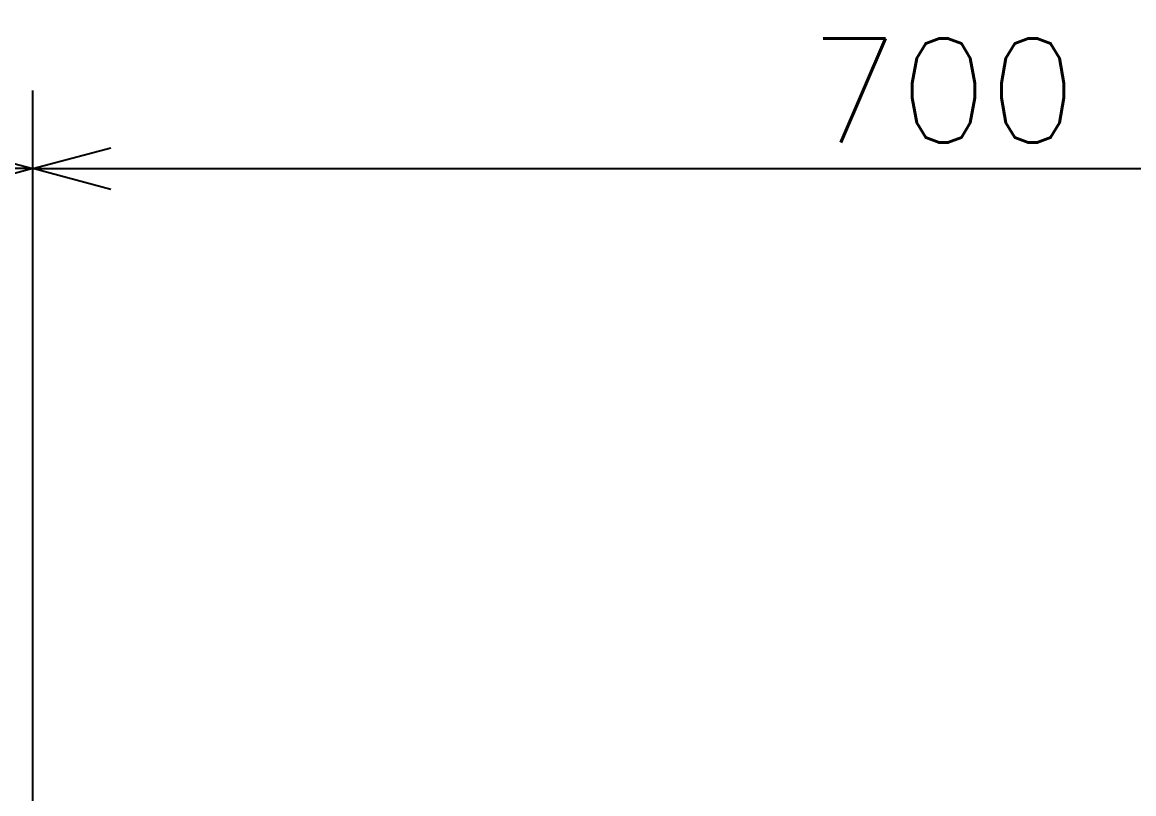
# Model space of a CAD drawing. Header units: millimetres. Extents: x -116965 to 323937, y 291661 to 566926.
# Drawn here: x -47835.9 to -47408.8, y 318873.1 to 319169.6 of the extents above; entities that cross this region are included whole.
import ezdxf

# ---------------------------------------------------------------- set-up
doc = ezdxf.new("R2010")
doc.units = ezdxf.units.MM
doc.header["$PDMODE"] = 35
doc.layers.get('0').update_dxf_attribs({"lineweight": 18})
doc.layers.add('AM_5', color=3, linetype='Continuous', lineweight=25)
doc.styles.add('{18b73a54-fa43-428c-adcb-c1c7bbdf2c84}', font='Simplex.shx')
doc.dimstyles.new('kich thuoc$0', dxfattribs={"dimscale": 2, "dimtxt": 20, "dimasz": 16, "dimexe": 15, "dimexo": 10, "dimgap": 5, "dimtad": 1, "dimdec": 0, "dimzin": 0, "dimdsep": 46, "dimtxsty": '{18b73a54-fa43-428c-adcb-c1c7bbdf2c84}', "dimblk": 'OPEN30', "dimcen": 0.09, "dimclrd": 3, "dimclre": 3, "dimclrt": 3, "dimadec": 0, "dimazin": 0, "dimtfac": 1, "dimtdec": 0, "dimtofl": 0, "dimtmove": 0, "dimatfit": 3, "dimldrblk": 'OPEN30', "dimfxl": 1, "dimtolj": 1, "dimtzin": 0, "dimarcsym": 0})

# ---------------------------------------------------------------- blocks, each defined once
blk = doc.blocks.new('_Open30')
at = {"color": 0, "linetype": 'ByBlock', "lineweight": -2}
for p, q in [((-1, 0.268), (0, 0)), ((0, 0), (-1, -0.268)), ((0, 0), (-1, 0))]:
    blk.add_line(p, q, dxfattribs=at)
blk = doc.blocks.new('*D1851')
at = {"layer": 'AM_5', "color": 3, "lineweight": -2, "transparency": 16777216}
for p, q in [((-48031.9, 318758.44), (-48031.9, 319143.37)), ((-47831.9, 318758.44), (-47831.9, 319143.37)), ((-48001.9, 319113.37), (-47861.9, 319113.37))]:
    blk.add_line(p, q, dxfattribs=at)
at = {"layer": 'Defpoints', "color": 0, "lineweight": -3, "transparency": 16777216}
for p in [(-47831.9, 319113.37), (-48031.9, 318738.44), (-47831.9, 318738.44)]:
    blk.add_point(p, dxfattribs=at)
at = {"layer": 'AM_5', "color": 3, "lineweight": -2, "transparency": 16777216, "xscale": 30, "yscale": 30, "zscale": 30, "rotation": 180}
blk.add_blockref('_Open30', (-48031.9, 319113.37), dxfattribs=at)
at = {"layer": 'AM_5', "color": 3, "lineweight": -2, "transparency": 16777216, "xscale": 30, "yscale": 30, "zscale": 30}
blk.add_blockref('_Open30', (-47831.9, 319113.37), dxfattribs=at)
at = {"layer": 'AM_5', "color": 3, "transparency": 16777216, "insert": (-47931.9, 319143.37), "char_height": 40, "attachment_point": 5, "style": '{18b73a54-fa43-428c-adcb-c1c7bbdf2c84}'}
blk.add_mtext('\\A1;200', dxfattribs=at)
blk = doc.blocks.new('*D1853')
at = {"layer": 'AM_5', "color": 3, "lineweight": -2, "transparency": 16777216}
for p, q in [((-47831.9, 318758.44), (-47831.9, 319143.37)), ((-47131.9, 318758.44), (-47131.9, 319143.37)), ((-47801.9, 319113.37), (-47161.9, 319113.37))]:
    blk.add_line(p, q, dxfattribs=at)
at = {"layer": 'Defpoints', "color": 0, "lineweight": -3, "transparency": 16777216}
for p in [(-47131.9, 319113.37), (-47831.9, 318738.44), (-47131.9, 318738.44)]:
    blk.add_point(p, dxfattribs=at)
at = {"layer": 'AM_5', "color": 3, "lineweight": -2, "transparency": 16777216, "xscale": 30, "yscale": 30, "zscale": 30, "rotation": 180}
blk.add_blockref('_Open30', (-47831.9, 319113.37), dxfattribs=at)
at = {"layer": 'AM_5', "color": 3, "lineweight": -2, "transparency": 16777216, "xscale": 30, "yscale": 30, "zscale": 30}
blk.add_blockref('_Open30', (-47131.9, 319113.37), dxfattribs=at)
at = {"layer": 'AM_5', "color": 3, "transparency": 16777216, "insert": (-47481.9, 319143.37), "char_height": 40, "attachment_point": 5, "style": '{18b73a54-fa43-428c-adcb-c1c7bbdf2c84}'}
blk.add_mtext('\\A1;700', dxfattribs=at)

msp = doc.modelspace()

# ---------------------------------------------------------------- dimensions: what is measured, and where the dimension line sits
at = {"layer": 'AM_5'}
for base, p1, p2, picture, middle in [((-47831.897492, 319113.366834), (-48031.897408, 318738.443002), (-47831.897492, 318738.443002), '*D1851', (-47931.89745, 319143.366834)), ((-47131.897492, 319113.366834), (-47831.897408, 318738.443002), (-47131.897492, 318738.443002), '*D1853', (-47481.89745, 319143.366834))]:
    dim = msp.add_linear_dim(base=base, p1=p1, p2=p2, dimstyle='kich thuoc$0', override={"dimasz": 15, "dimtdec": 4}, dxfattribs=at)
    dim.commit()
    dim.dimension.update_dxf_attribs({"geometry": picture, "text_midpoint": middle})

doc.saveas('drawing.dxf')
